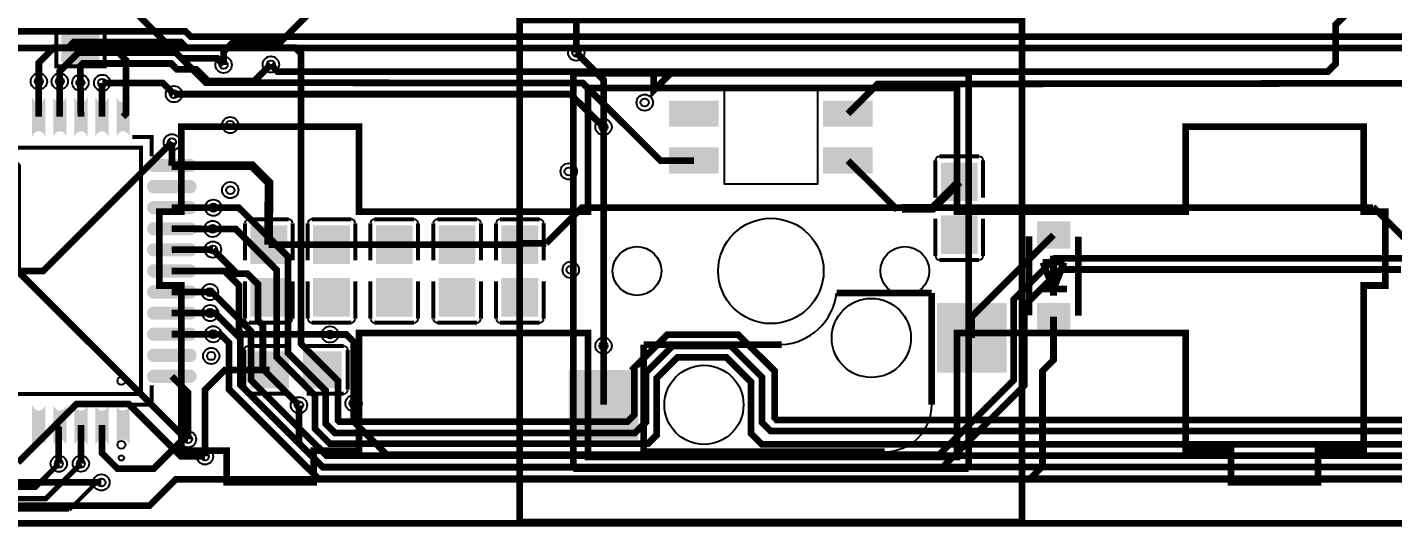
# Model space of a CAD drawing. Extents: x 183 to 12581, y -4976 to -1155.
# Drawn here: x 5265 to 7304, y -4976 to -4230 of the extents above; entities that cross this region are included whole.
import ezdxf

# ---------------------------------------------------------------- set-up
doc = ezdxf.new("R2010")
doc.units = 9
for name, color, linetype, true_color in [('BoardOutLine', 7, 'Continuous', 0xff00ff), ('BottomLayer', 7, 'Continuous', 0x0000ff), ('BottomPasteMaskLayer', 7, 'Continuous', 0x800000), ('BottomSilkLayer', 7, 'Continuous', 0x66cc33), ('BottomSolderMaskLayer', 7, 'Continuous', 0xaa00ff), ('Document', 7, 'Continuous', 0xffffff), ('Hole', 7, 'Continuous', 0x222222), ('Multi-Layer', 7, 'Continuous', 0xc0c0c0), ('TopLayer', 7, 'Continuous', 0xff0000), ('TopSilkLayer', 7, 'Continuous', 0xffcc00)]:
    doc.layers.add(name, color=color, linetype=linetype, true_color=true_color)

msp = doc.modelspace()

# ---------------------------------------------------------------- hatches: boundary and pattern name
at = {"layer": 'BottomLayer'}
for points in [[(5316.8, -4235.9), (5371, -4235.9), (5371, -4280.5), (5316.8, -4280.5)], [(5290.5, -4335, -0.785398), (5272.8, -4335), (5272.8, -4392.1, -0.785398), (5290.5, -4392.1)], [(5322, -4335, -0.785398), (5304.3, -4335), (5304.3, -4392.1, -0.785398), (5322, -4392.1)], [(5353.5, -4335, -0.785398), (5335.8, -4335), (5335.8, -4392.1, -0.785398), (5353.5, -4392.1)], [(5385, -4335, -0.785398), (5367.2, -4335), (5367.2, -4392.1, -0.785398), (5385, -4392.1)], [(5416.5, -4335, -0.785398), (5398.7, -4335), (5398.7, -4392.1, -0.785398), (5416.5, -4392.1)], [(6225.1, -4341.3), (6295.1, -4341.3), (6295.1, -4376.3), (6225.1, -4376.3)], [(6455.1, -4341.3), (6525.1, -4341.3), (6525.1, -4376.3), (6455.1, -4376.3)], [(6225.1, -4411.3), (6295.1, -4411.3), (6295.1, -4446.3), (6225.1, -4446.3)], [(6455.1, -4411.3), (6525.1, -4411.3), (6525.1, -4446.3), (6455.1, -4446.3)], [(5451.9, -4445.2, -0.785398), (5451.9, -4427.5), (5509, -4427.5, -0.785398), (5509, -4445.2)], [(6683, -4488.5), (6629.8, -4488.5), (6629.8, -4433), (6683, -4433)], [(5451.9, -4476.7, -0.785398), (5451.9, -4459), (5509, -4459, -0.785398), (5509, -4476.7)], [(5451.9, -4508.2, -0.785398), (5451.9, -4490.5), (5509, -4490.5, -0.785398), (5509, -4508.2)], [(5451.9, -4539.7, -0.785398), (5451.9, -4522), (5509, -4522, -0.785398), (5509, -4539.7)], [(5651.7, -4582.2), (5598.5, -4582.2), (5598.5, -4526.7), (5651.7, -4526.7)], [(5745.4, -4582.2), (5692.3, -4582.2), (5692.3, -4526.7), (5745.4, -4526.7)], [(5839.2, -4582.2), (5786, -4582.2), (5786, -4526.7), (5839.2, -4526.7)], [(5933, -4582.2), (5879.8, -4582.2), (5879.8, -4526.7), (5933, -4526.7)], [(5973.6, -4582.2), (6026.7, -4582.2), (6026.7, -4526.7), (5973.6, -4526.7)], [(6683, -4511.7), (6629.8, -4511.7), (6629.8, -4567.2), (6683, -4567.2)], [(6820.8, -4559.7), (6820.8, -4520.3), (6773.5, -4520.3), (6773.5, -4559.7)], [(5451.9, -4571.2, -0.785398), (5451.9, -4553.5), (5509, -4553.5, -0.785398), (5509, -4571.2)], [(5451.9, -4602.7, -0.785398), (5451.9, -4585), (5509, -4585, -0.785398), (5509, -4602.7)], [(5651.7, -4605.5), (5598.5, -4605.5), (5598.5, -4661), (5651.7, -4661)], [(5745.4, -4605.5), (5692.3, -4605.5), (5692.3, -4661), (5745.4, -4661)], [(5839.2, -4605.5), (5786, -4605.5), (5786, -4661), (5839.2, -4661)], [(5933, -4605.5), (5879.8, -4605.5), (5879.8, -4661), (5933, -4661)], [(5973.6, -4605.5), (6026.7, -4605.5), (6026.7, -4661), (5973.6, -4661)], [(5451.9, -4634.2, -0.785398), (5451.9, -4616.5), (5509, -4616.5, -0.785398), (5509, -4634.2)], [(5451.9, -4665.7, -0.785398), (5451.9, -4648), (5509, -4648, -0.785398), (5509, -4665.7)], [(6625.1, -4643.8), (6725.1, -4643.8), (6725.1, -4743.8), (6625.1, -4743.8)], [(6820.8, -4681.7), (6820.8, -4642.4), (6773.5, -4642.4), (6773.5, -4681.7)], [(5451.9, -4697.2, -0.785398), (5451.9, -4679.5), (5509, -4679.5, -0.785398), (5509, -4697.2)], [(5451.9, -4728.7, -0.785398), (5451.9, -4711), (5509, -4711, -0.785398), (5509, -4728.7)], [(5654.2, -4715.2), (5654.2, -4768.3), (5598.7, -4768.3), (5598.7, -4715.2)], [(5677.5, -4715.2), (5677.5, -4768.3), (5733, -4768.3), (5733, -4715.2)], [(5451.9, -4760.2, -0.785398), (5451.9, -4742.5), (5509, -4742.5, -0.785398), (5509, -4760.2)], [(6075.1, -4743.8), (6175.1, -4743.8), (6175.1, -4843.8), (6075.1, -4843.8)], [(5290.5, -4795.6, -0.785398), (5272.8, -4795.6), (5272.8, -4852.7, -0.785398), (5290.5, -4852.7)], [(5322, -4795.6, -0.785398), (5304.3, -4795.6), (5304.3, -4852.7, -0.785398), (5322, -4852.7)], [(5353.5, -4795.6, -0.785398), (5335.8, -4795.6), (5335.8, -4852.7, -0.785398), (5353.5, -4852.7)], [(5385, -4795.6, -0.785398), (5367.2, -4795.6), (5367.2, -4852.7, -0.785398), (5385, -4852.7)], [(5416.5, -4795.6, -0.785398), (5398.7, -4795.6), (5398.7, -4852.7, -0.785398), (5416.5, -4852.7)]]:
    msp.add_hatch(color=256, dxfattribs=at).paths.add_polyline_path(points)
at = {"layer": 'BottomPasteMaskLayer'}
for points in [[(5318.7, -4285.8), (5369.1, -4285.8), (5371, -4283.8), (5371, -4238.5), (5369.1, -4236.6), (5352.9, -4236.4), (5352.9, -4254.1), (5335.2, -4254.1), (5335.2, -4236.8), (5318.7, -4236.6), (5316.7, -4238.5), (5316.7, -4283.8)], [(5290.5, -4335, -0.785398), (5272.8, -4335), (5272.8, -4392.1, -0.785398), (5290.5, -4392.1)], [(5322, -4335, -0.785398), (5304.3, -4335), (5304.3, -4392.1, -0.785398), (5322, -4392.1)], [(5353.5, -4335, -0.785398), (5335.8, -4335), (5335.8, -4392.1, -0.785398), (5353.5, -4392.1)], [(5385, -4335, -0.785398), (5367.2, -4335), (5367.2, -4392.1, -0.785398), (5385, -4392.1)], [(5416.5, -4335, -0.785398), (5398.7, -4335), (5398.7, -4392.1, -0.785398), (5416.5, -4392.1)], [(6225.1, -4341.3), (6295.1, -4341.3), (6295.1, -4376.3), (6225.1, -4376.3)], [(6455.1, -4341.3), (6525.1, -4341.3), (6525.1, -4376.3), (6455.1, -4376.3)], [(6225.1, -4411.3), (6295.1, -4411.3), (6295.1, -4446.3), (6225.1, -4446.3)], [(6455.1, -4411.3), (6525.1, -4411.3), (6525.1, -4446.3), (6455.1, -4446.3)], [(5451.9, -4445.2, -0.785398), (5451.9, -4427.5), (5509, -4427.5, -0.785398), (5509, -4445.2)], [(6681.6, -4433), (6631.2, -4433), (6629.2, -4434.9), (6629.2, -4480.2), (6631.2, -4482.2), (6647.3, -4482.4), (6647.3, -4464.7), (6665.1, -4464.7), (6665.1, -4482), (6681.6, -4482.2), (6683.6, -4480.2), (6683.6, -4434.9)], [(5451.9, -4476.7, -0.785398), (5451.9, -4459), (5509, -4459, -0.785398), (5509, -4476.7)], [(5451.9, -4508.2, -0.785398), (5451.9, -4490.5), (5509, -4490.5, -0.785398), (5509, -4508.2)], [(5451.9, -4539.7, -0.785398), (5451.9, -4522), (5509, -4522, -0.785398), (5509, -4539.7)], [(5650.3, -4526.7), (5599.9, -4526.7), (5598, -4528.7), (5598, -4574), (5599.9, -4575.9), (5616.1, -4576.1), (5616.1, -4558.4), (5633.8, -4558.4), (5633.8, -4575.7), (5650.3, -4575.9), (5652.3, -4574), (5652.3, -4528.7)], [(5744.1, -4526.7), (5693.7, -4526.7), (5691.7, -4528.7), (5691.7, -4574), (5693.7, -4575.9), (5709.8, -4576.1), (5709.8, -4558.4), (5727.5, -4558.4), (5727.5, -4575.7), (5744.1, -4575.9), (5746, -4574), (5746, -4528.7)], [(5837.8, -4526.7), (5787.4, -4526.7), (5785.5, -4528.7), (5785.5, -4574), (5787.4, -4575.9), (5803.6, -4576.1), (5803.6, -4558.4), (5821.3, -4558.4), (5821.3, -4575.7), (5837.8, -4575.9), (5839.8, -4574), (5839.8, -4528.7)], [(5931.6, -4526.7), (5881.2, -4526.7), (5879.2, -4528.7), (5879.2, -4574), (5881.2, -4575.9), (5897.3, -4576.1), (5897.3, -4558.4), (5915, -4558.4), (5915, -4575.7), (5931.6, -4575.9), (5933.5, -4574), (5933.5, -4528.7)], [(6025.3, -4526.7), (5974.9, -4526.7), (5973, -4528.7), (5973, -4574), (5974.9, -4575.9), (5991.1, -4576.1), (5991.1, -4558.4), (6008.8, -4558.4), (6008.8, -4575.7), (6025.3, -4575.9), (6027.3, -4574), (6027.3, -4528.7)], [(6631.2, -4567.2), (6681.6, -4567.2), (6683.6, -4565.3), (6683.6, -4520), (6681.6, -4518), (6665.4, -4517.8), (6665.4, -4535.5), (6647.7, -4535.5), (6647.7, -4518.2), (6631.2, -4518), (6629.2, -4520), (6629.2, -4565.3)], [(6820.8, -4559.7), (6820.8, -4520.3), (6773.5, -4520.3), (6773.5, -4559.7)], [(5451.9, -4571.2, -0.785398), (5451.9, -4553.5), (5509, -4553.5, -0.785398), (5509, -4571.2)], [(5451.9, -4602.7, -0.785398), (5451.9, -4585), (5509, -4585, -0.785398), (5509, -4602.7)], [(5451.9, -4634.2, -0.785398), (5451.9, -4616.5), (5509, -4616.5, -0.785398), (5509, -4634.2)], [(5599.9, -4661), (5650.3, -4661), (5652.3, -4659), (5652.3, -4613.7), (5650.3, -4611.8), (5634.2, -4611.6), (5634.2, -4629.3), (5616.5, -4629.3), (5616.5, -4612), (5599.9, -4611.8), (5598, -4613.7), (5598, -4659)], [(5693.7, -4661), (5744.1, -4661), (5746, -4659), (5746, -4613.7), (5744.1, -4611.8), (5727.9, -4611.6), (5727.9, -4629.3), (5710.2, -4629.3), (5710.2, -4612), (5693.7, -4611.8), (5691.7, -4613.7), (5691.7, -4659)], [(5787.4, -4661), (5837.8, -4661), (5839.8, -4659), (5839.8, -4613.7), (5837.8, -4611.8), (5821.7, -4611.6), (5821.7, -4629.3), (5804, -4629.3), (5804, -4612), (5787.4, -4611.8), (5785.5, -4613.7), (5785.5, -4659)], [(5881.2, -4661), (5931.6, -4661), (5933.5, -4659), (5933.5, -4613.7), (5931.6, -4611.8), (5915.4, -4611.6), (5915.4, -4629.3), (5897.7, -4629.3), (5897.7, -4612), (5881.2, -4611.8), (5879.2, -4613.7), (5879.2, -4659)], [(5974.9, -4661), (6025.3, -4661), (6027.3, -4659), (6027.3, -4613.7), (6025.3, -4611.8), (6009.2, -4611.6), (6009.2, -4629.3), (5991.5, -4629.3), (5991.5, -4612), (5974.9, -4611.8), (5973, -4613.7), (5973, -4659)], [(5451.9, -4665.7, -0.785398), (5451.9, -4648), (5509, -4648, -0.785398), (5509, -4665.7)], [(6625.1, -4643.8), (6725.1, -4643.8), (6725.1, -4743.8), (6625.1, -4743.8)], [(6820.8, -4681.7), (6820.8, -4642.4), (6773.5, -4642.4), (6773.5, -4681.7)], [(5451.9, -4697.2, -0.785398), (5451.9, -4679.5), (5509, -4679.5, -0.785398), (5509, -4697.2)], [(5451.9, -4728.7, -0.785398), (5451.9, -4711), (5509, -4711, -0.785398), (5509, -4728.7)], [(5598.7, -4716.6), (5598.7, -4767), (5600.7, -4768.9), (5646, -4768.9), (5647.9, -4767), (5648.1, -4750.8), (5630.4, -4750.8), (5630.4, -4733.1), (5647.8, -4733.1), (5647.9, -4716.6), (5646, -4714.6), (5600.7, -4714.6)], [(5733, -4767), (5733, -4716.6), (5731, -4714.6), (5685.7, -4714.6), (5683.8, -4716.6), (5683.6, -4732.7), (5701.3, -4732.7), (5701.3, -4750.4), (5684, -4750.4), (5683.8, -4767), (5685.7, -4768.9), (5731, -4768.9)], [(5451.9, -4760.2, -0.785398), (5451.9, -4742.5), (5509, -4742.5, -0.785398), (5509, -4760.2)], [(6075.1, -4743.8), (6175.1, -4743.8), (6175.1, -4843.8), (6075.1, -4843.8)], [(5290.5, -4795.6, -0.785398), (5272.8, -4795.6), (5272.8, -4852.7, -0.785398), (5290.5, -4852.7)], [(5322, -4795.6, -0.785398), (5304.3, -4795.6), (5304.3, -4852.7, -0.785398), (5322, -4852.7)], [(5353.5, -4795.6, -0.785398), (5335.8, -4795.6), (5335.8, -4852.7, -0.785398), (5353.5, -4852.7)], [(5385, -4795.6, -0.785398), (5367.2, -4795.6), (5367.2, -4852.7, -0.785398), (5385, -4852.7)], [(5416.5, -4795.6, -0.785398), (5398.7, -4795.6), (5398.7, -4852.7, -0.785398), (5416.5, -4852.7)]]:
    msp.add_hatch(color=256, dxfattribs=at).paths.add_polyline_path(points)
at = {"layer": 'BottomSolderMaskLayer'}
for points in [[(5315.5, -4235.1), (5372.2, -4235.1), (5372.2, -4281.3), (5315.5, -4281.3)], [(5291.5, -4334.2, -0.785398), (5271.8, -4334.2), (5271.8, -4392.8, -0.785398), (5291.5, -4392.8)], [(5323, -4334.2, -0.785398), (5303.3, -4334.2), (5303.3, -4392.8, -0.785398), (5323, -4392.8)], [(5354.5, -4334.2, -0.785398), (5334.8, -4334.2), (5334.8, -4392.8, -0.785398), (5354.5, -4392.8)], [(5385.9, -4334.2, -0.785398), (5366.3, -4334.2), (5366.3, -4392.8, -0.785398), (5385.9, -4392.8)], [(5417.4, -4334.2, -0.785398), (5397.8, -4334.2), (5397.8, -4392.8, -0.785398), (5417.4, -4392.8)], [(6223.1, -4339.3), (6297.1, -4339.3), (6297.1, -4378.3), (6223.1, -4378.3)], [(6453.1, -4339.3), (6527.1, -4339.3), (6527.1, -4378.3), (6453.1, -4378.3)], [(6223.1, -4409.3), (6297.1, -4409.3), (6297.1, -4448.3), (6223.1, -4448.3)], [(6453.1, -4409.3), (6527.1, -4409.3), (6527.1, -4448.3), (6453.1, -4448.3)], [(5451.1, -4446.2, -0.785398), (5451.1, -4426.5), (5509.7, -4426.5, -0.785398), (5509.7, -4446.2)], [(6683.9, -4489.5), (6628.9, -4489.5), (6628.9, -4431.9), (6683.9, -4431.9)], [(5451.1, -4477.7, -0.785398), (5451.1, -4458), (5509.7, -4458, -0.785398), (5509.7, -4477.7)], [(5451.1, -4509.2, -0.785398), (5451.1, -4489.5), (5509.7, -4489.5, -0.785398), (5509.7, -4509.2)], [(5451.1, -4540.7, -0.785398), (5451.1, -4521), (5509.7, -4521, -0.785398), (5509.7, -4540.7)], [(5652.7, -4583.3), (5597.6, -4583.3), (5597.6, -4525.7), (5652.7, -4525.7)], [(5746.4, -4583.3), (5691.3, -4583.3), (5691.3, -4525.7), (5746.4, -4525.7)], [(5840.2, -4583.3), (5785.1, -4583.3), (5785.1, -4525.7), (5840.2, -4525.7)], [(5933.9, -4583.3), (5878.8, -4583.3), (5878.8, -4525.7), (5933.9, -4525.7)], [(5972.6, -4583.3), (6027.7, -4583.3), (6027.7, -4525.7), (5972.6, -4525.7)], [(6683.9, -4510.7), (6628.9, -4510.7), (6628.9, -4568.3), (6683.9, -4568.3)], [(6822, -4560.5), (6822, -4519.5), (6772.3, -4519.5), (6772.3, -4560.5)], [(5451.1, -4572.2, -0.785398), (5451.1, -4552.5), (5509.7, -4552.5, -0.785398), (5509.7, -4572.2)], [(5451.1, -4603.7, -0.785398), (5451.1, -4584), (5509.7, -4584, -0.785398), (5509.7, -4603.7)], [(5652.7, -4604.4), (5597.6, -4604.4), (5597.6, -4662), (5652.7, -4662)], [(5746.4, -4604.4), (5691.3, -4604.4), (5691.3, -4662), (5746.4, -4662)], [(5840.2, -4604.4), (5785.1, -4604.4), (5785.1, -4662), (5840.2, -4662)], [(5933.9, -4604.4), (5878.8, -4604.4), (5878.8, -4662), (5933.9, -4662)], [(5972.6, -4604.4), (6027.7, -4604.4), (6027.7, -4662), (5972.6, -4662)], [(5451.1, -4635.2, -0.785398), (5451.1, -4615.5), (5509.7, -4615.5, -0.785398), (5509.7, -4635.2)], [(5451.1, -4666.7, -0.785398), (5451.1, -4647), (5509.7, -4647, -0.785398), (5509.7, -4666.7)], [(6623.1, -4641.8), (6727.1, -4641.8), (6727.1, -4745.8), (6623.1, -4745.8)], [(6822, -4682.6), (6822, -4641.5), (6772.3, -4641.5), (6772.3, -4682.6)], [(5451.1, -4698.2, -0.785398), (5451.1, -4678.5), (5509.7, -4678.5, -0.785398), (5509.7, -4698.2)], [(5451.1, -4729.7, -0.785398), (5451.1, -4710), (5509.7, -4710, -0.785398), (5509.7, -4729.7)], [(5655.2, -4714.2), (5655.2, -4769.3), (5597.7, -4769.3), (5597.7, -4714.2)], [(5676.5, -4714.2), (5676.5, -4769.3), (5734, -4769.3), (5734, -4714.2)], [(5451.1, -4761.2, -0.785398), (5451.1, -4741.5), (5509.7, -4741.5, -0.785398), (5509.7, -4761.2)], [(6073.1, -4741.8), (6177.1, -4741.8), (6177.1, -4845.8), (6073.1, -4845.8)], [(5291.5, -4794.9, -0.785398), (5271.8, -4794.9), (5271.8, -4853.5, -0.785398), (5291.5, -4853.5)], [(5323, -4794.9, -0.785398), (5303.3, -4794.9), (5303.3, -4853.5, -0.785398), (5323, -4853.5)], [(5354.5, -4794.9, -0.785398), (5334.8, -4794.9), (5334.8, -4853.5, -0.785398), (5354.5, -4853.5)], [(5385.9, -4794.9, -0.785398), (5366.3, -4794.9), (5366.3, -4853.5, -0.785398), (5385.9, -4853.5)], [(5417.4, -4794.9, -0.785398), (5397.8, -4794.9), (5397.8, -4853.5, -0.785398), (5417.4, -4853.5)]]:
    msp.add_hatch(color=256, dxfattribs=at).paths.add_polyline_path(points)
at = {"layer": 'Document'}
for points in [[(6802.1, -4556), (6802.1, -4521), (6792.1, -4521), (6792.1, -4556)], [(6780, -4543.1), (6815, -4543.1), (6815, -4533.1), (6780, -4533.1)], [(6802.1, -4676), (6802.1, -4641), (6792.1, -4641), (6792.1, -4676)]]:
    msp.add_hatch(color=256, dxfattribs=at).paths.add_polyline_path(points)

# ---------------------------------------------------------------- linework, layer by layer
at = {"layer": 'BoardOutLine', "const_width": 10}
msp.add_lwpolyline([(12505.8, -4971), (248.9, -4971)], dxfattribs=at)
at = {"layer": 'BottomLayer'}
for points, const_width in [([(5715.2, -4179.1), (5644, -4250.4), (5573.6, -4250.4), (5557.7, -4266.3), (5557.7, -4285.9)], 10), ([(7249.8, -4194.5), (7218.5, -4225.8), (7218.5, -4284.2), (7206.7, -4296), (5638.3, -4296), (5628.3, -4285.3)], 10), ([(6085, -4186.9), (6084.4, -4187.5), (6084.4, -4267.7)], 10), ([(5432.1, -4213.3), (5531.4, -4312.6), (6093.9, -4313), (6210.1, -4429), (6260.1, -4429)], 10), ([(5407.6, -4363.5), (5412.1, -4359), (5412.1, -4279), (5391.4, -4258.2), (5343.9, -4258.2)], 10), ([(5281.8, -4310.7), (5281.6, -4363.5)], 10), ([(5313.1, -4363.5), (5313.1, -4310.7)], 10), ([(5344.6, -4363.5), (5343.9, -4312.6)], 10), ([(5376.1, -4363.5), (5376.4, -4312.8)], 10), ([(6490.1, -4358.9), (6534.4, -4314.6), (7595.4, -4313.1), (7711.1, -4428.9), (7853.9, -4428.9)], 10), ([(6125.1, -4378.9), (6075.6, -4329.7), (5483.6, -4329.7)], 10), ([(5480.4, -4436.4), (5480.6, -4401.5)], 10), ([(6490.1, -4428.9), (6561.4, -4500.1), (6562.6, -4500.1)], 10), ([(5625.1, -4554.5), (5625.4, -4461.6), (5600.2, -4436.4), (5480.4, -4436.4)], 13), ([(6656.4, -4460.7), (6617, -4500.1), (6570.8, -4500.1)], 13), ([(5480.4, -4499.4), (5542.5, -4499.4)], 10), ([(6039.5, -4552.5), (6092.9, -4499.1), (6093.9, -4499.1)], 9.8), ([(7274.2, -4499.1), (6093.9, -4499.1)], 10), ([(7919.5, -4501.9), (7865.9, -4555.4), (7865.9, -4601.1), (7824.5, -4642.5), (7418.6, -4642.5), (7274.2, -4498.1)], 9.8), ([(5480.4, -4530.8), (5541.4, -4531)], 10), ([(6797.1, -4540), (6675.1, -4662), (6675.1, -4693.9)], 10), ([(5480.4, -4562.3), (5541.7, -4561.9)], 10), ([(6000.1, -4554.5), (5625.1, -4554.5)], 10), ([(6039.5, -4552.5), (6000.1, -4552.5)], 9.8), ([(7316.2, -4591.7), (6807.5, -4591.7), (6753.6, -4645.8), (6753.6, -4765), (6631.2, -4887.4), (5706.1, -4887.4), (5670.3, -4851.5), (5670.3, -4794.4)], 10), ([(7322.7, -4575.1), (6798.9, -4575.1), (6737.4, -4636.6), (6737.4, -4757.3), (6626.1, -4868.6), (5801.8, -4868.6)], 10), ([(5716.6, -4688.8), (5585.6, -4688.7), (5580.6, -4683.7), (5580.6, -4615.2), (5559.2, -4593.8), (5480.4, -4593.8)], 10), ([(5480.4, -4625.3), (5537.3, -4625.5)], 10), ([(5480.4, -4656.8), (5537.7, -4656.8)], 10), ([(6797.1, -4662.1), (6797.1, -4726.9), (6780.7, -4743.2), (6780.7, -4885.7), (6761.3, -4905.1), (6754.3, -4905.1)], 10), ([(5480.4, -4688.3), (5542.2, -4688.4)], 10), ([(6125.1, -4705.7), (6125.1, -4793.9)], 10), ([(5480.4, -4751.3), (5504.5, -4775.4), (5504.5, -4845.3)], 10), ([(5529.8, -4871), (5529.8, -4771.5), (5559.5, -4741.8), (5626.5, -4741.8)], 10), ([(3597.8, -4839.8), (3633.1, -4875.1), (4138.5, -4875.1), (4166.7, -4846.9), (4719.7, -4846.9), (4777.8, -4905.1), (5011.1, -4905.1), (5050.8, -4944.7), (5446.9, -4944.7), (5486.5, -4905.1), (7545.9, -4905.1), (7554.8, -4896.3), (9215.9, -4896.3), (9330.8, -4781.4), (9375.2, -4781.4)], 10), ([(5801.8, -4868.6), (5751.8, -4818.6), (5751.8, -4791.8)], 10), ([(5187.1, -4824.2), (5186.2, -4895.6), (5200.6, -4909.9), (5375.2, -4909.9)], 10), ([(5313.1, -4824.2), (5311.6, -4825.6), (5311.6, -4881.9)], 10), ([(5344.6, -4824.2), (5344.6, -4881.8)], 10), ([(5376.1, -4824.2), (5376.1, -4866.2), (5399, -4889.1), (5453.4, -4889.1), (5497.2, -4845.3), (5504.5, -4845.3)], 10)]:
    msp.add_lwpolyline(points, dxfattribs=dict(at, const_width=const_width))
at = {"layer": 'BottomSilkLayer'}
for points, const_width in [([(5307.8, -4237.6), (5307.8, -4288.2), (5380, -4288.2), (5380, -4237.6)], 6), ([(5450.1, -4422.7), (5450.1, -4393.8), (5421.3, -4393.8)], 6), ([(6686, -4422.8), (6626.8, -4422.8)], 6), ([(6620.8, -4428.8), (6620.8, -4484.3)], 6), ([(6692, -4484.3), (6692, -4428.8)], 6), ([(5589.5, -4522.5), (5589.5, -4578.1)], 6), ([(5654.7, -4516.5), (5595.5, -4516.5)], 6), ([(5660.7, -4578.1), (5660.7, -4522.5)], 6), ([(5683.3, -4522.5), (5683.3, -4578.1)], 6), ([(5748.4, -4516.5), (5689.3, -4516.5)], 6), ([(5754.4, -4578.1), (5754.4, -4522.5)], 6), ([(5777, -4522.5), (5777, -4578.1)], 6), ([(5842.2, -4516.5), (5783, -4516.5)], 6), ([(5848.2, -4578.1), (5848.2, -4522.5)], 6), ([(5870.8, -4522.5), (5870.8, -4578.1)], 6), ([(5936, -4516.5), (5876.8, -4516.5)], 6), ([(5942, -4578.1), (5942, -4522.5)], 6), ([(5964.6, -4578.1), (5964.6, -4522.5)], 6), ([(5970.6, -4516.5), (6029.7, -4516.5)], 6), ([(6035.7, -4522.5), (6035.7, -4578.1)], 6), ([(6620.8, -4571.4), (6620.8, -4515.9)], 6), ([(6692, -4515.9), (6692, -4571.4)], 6), ([(6760.4, -4660.3), (6760.4, -4542.2)], 10), ([(6834.4, -4660.9), (6834.4, -4542.8)], 10), ([(6797.1, -4631), (6797.1, -4571)], 10), ([(6686, -4577.4), (6626.8, -4577.4)], 6), ([(6781.1, -4581), (6797.1, -4621)], 10), ([(6813.1, -4581), (6781.1, -4581)], 10), ([(6797.1, -4621), (6813.1, -4581)], 10), ([(5589.5, -4665.2), (5589.5, -4609.6)], 6), ([(5660.7, -4609.6), (5660.7, -4665.2)], 6), ([(5683.3, -4665.2), (5683.3, -4609.6)], 6), ([(5754.4, -4609.6), (5754.4, -4665.2)], 6), ([(5777, -4665.2), (5777, -4609.6)], 6), ([(5848.2, -4609.6), (5848.2, -4665.2)], 6), ([(5870.8, -4665.2), (5870.8, -4609.6)], 6), ([(5942, -4609.6), (5942, -4665.2)], 6), ([(5964.6, -4609.6), (5964.6, -4665.2)], 6), ([(6035.7, -4665.2), (6035.7, -4609.6)], 6), ([(6817.1, -4621), (6777.1, -4621)], 10), ([(5654.7, -4671.2), (5595.5, -4671.2)], 6), ([(5748.4, -4671.2), (5689.3, -4671.2)], 6), ([(5842.2, -4671.2), (5783, -4671.2)], 6), ([(5936, -4671.2), (5876.8, -4671.2)], 6), ([(5970.6, -4671.2), (6029.7, -4671.2)], 6), ([(5588.6, -4712.2), (5588.6, -4771.3)], 6), ([(5650.1, -4706.2), (5594.6, -4706.2)], 6), ([(5681.7, -4706.2), (5737.2, -4706.2)], 6), ([(5743.2, -4712.2), (5743.2, -4771.3)], 6), ([(5450.1, -4765), (5450.1, -4793.8), (5421.3, -4793.8)], 6), ([(5594.6, -4777.3), (5650.1, -4777.3)], 6), ([(5737.2, -4777.3), (5681.7, -4777.3)], 6)]:
    msp.add_lwpolyline(points, dxfattribs=dict(at, const_width=const_width))
for points, const_width in [([(6200.1, -4298.8), (6225.1, -4298.8), (6200.1, -4323.8), (6200.1, -4298.8)], 10), ([(5434.2, -4777.9), (5434.2, -4409.8), (5066.1, -4409.8), (5066.1, -4777.9), (5434.2, -4777.9)], 6)]:
    msp.add_lwpolyline(points, close=True, dxfattribs=dict(at, const_width=const_width))
for centre, radius in [((5405.1, -4758.2), 5.91), ((5405.1, -4873.3), 3.94)]:
    msp.add_circle(centre, radius, dxfattribs=at)
for centre, start, end in [((6626.8, -4428.8), 90, 180), ((6686, -4428.8), 0, 90), ((5595.5, -4522.5), 90, 180), ((5654.7, -4522.5), 0, 90), ((5689.3, -4522.5), 90, 180), ((5748.4, -4522.5), 0, 90), ((5783, -4522.5), 90, 180), ((5842.2, -4522.5), 0, 90), ((5876.8, -4522.5), 90, 180), ((5936, -4522.5), 0, 90), ((5970.6, -4522.5), 90, 180), ((6029.7, -4522.5), 0, 90), ((6626.8, -4571.4), 180, 270), ((6686, -4571.4), 270, 0), ((5595.5, -4665.2), 180, 270), ((5654.7, -4665.2), 270, 0), ((5689.3, -4665.2), 180, 270), ((5748.4, -4665.2), 270, 0), ((5783, -4665.2), 180, 270), ((5842.2, -4665.2), 270, 0), ((5876.8, -4665.2), 180, 270), ((5936, -4665.2), 270, 0), ((5970.6, -4665.2), 180, 270), ((6029.7, -4665.2), 270, 360), ((5594.6, -4712.2), 90, 180), ((5737.2, -4712.2), 0, 90), ((5594.6, -4771.3), 180, 270), ((5737.2, -4771.3), 270, 0)]:
    msp.add_arc(centre, 6, start, end, dxfattribs=at)
at = {"layer": 'Document', "const_width": 10}
for points in [[(6750.1, -4968.8), (6000.1, -4968.8), (6000.1, -4218.8), (6750.1, -4218.8)], [(6750.1, -4218.8), (6750.1, -4968.8)], [(6473.1, -4626.8), (6615.1, -4626.8)], [(6615.1, -4626.8), (6615.1, -4793.8)], [(6185.1, -4703.8), (6185.1, -4863.8)], [(6185.1, -4703.8), (6391.1, -4703.8)], [(6545.1, -4863.8), (6185.1, -4863.8)]]:
    msp.add_lwpolyline(points, dxfattribs=at)
at = {"layer": 'Document'}
msp.add_circle((5405.1, -4853.6), 5.91, dxfattribs=at)
for centre, radius, start, end in [((6386.4, -4616.6), 87.4, 273.1216, 353.2761), ((6545.5, -4794.2), 69.7, 270, 0.2787)]:
    msp.add_arc(centre, radius, start, end, dxfattribs=at)
at = {"layer": 'Hole'}
for centre in [(6084.4, -4267.7), (5557.7, -4285.9), (5628.3, -4285.3), (5281.8, -4310.7), (5313.1, -4310.7), (5343.9, -4312.6), (5376.4, -4312.8), (5483.6, -4329.7), (6186.6, -4342.2), (5567.6, -4375.9), (6125.1, -4378.9), (5480.6, -4401.5), (6073.1, -4445.2), (5567.7, -4473.1), (5542.5, -4499.4), (5541.4, -4531), (5541.8, -4561.9), (6076.1, -4592.2), (5537.3, -4625.5), (5537.7, -4656.8), (5542.2, -4688.4), (5716.6, -4688.8), (6125.1, -4705.7), (5539.2, -4720.8), (5670.3, -4794.4), (5751.8, -4791.8), (5504.5, -4845.3), (5529.8, -4871), (5311.6, -4881.9), (5344.6, -4881.8), (5375.2, -4909.9)]:
    msp.add_circle(centre, 6.1, dxfattribs=at)
at = {"layer": 'Multi-Layer'}
msp.add_lwpolyline([(6445.1, -4323.8), (6305.1, -4323.8), (6305.1, -4463.8), (6445.1, -4463.8)], close=True, dxfattribs=at)
for centre, radius in [((6084.4, -4267.7), 12.2), ((5557.7, -4285.9), 12.2), ((5628.3, -4285.3), 12.2), ((5281.8, -4310.7), 12.2), ((5313.1, -4310.7), 12.2), ((5343.9, -4312.6), 12.2), ((5376.4, -4312.8), 12.2), ((5483.6, -4329.7), 12.2), ((6186.6, -4342.2), 12.2), ((5567.6, -4375.9), 12.2), ((6125.1, -4378.9), 12.2), ((5480.6, -4401.5), 12.2), ((6073.1, -4445.2), 12.2), ((5567.7, -4473.1), 12.2), ((5542.5, -4499.4), 12.2), ((5541.4, -4531), 12.2), ((6375.1, -4593.9), 78.7), ((5541.8, -4561.9), 12.2), ((6175.1, -4593.9), 36.4), ((6575.1, -4593.9), 36.4), ((6076.1, -4592.2), 12.2), ((5537.3, -4625.5), 12.2), ((5537.7, -4656.8), 12.2), ((6525.1, -4693.9), 59.1), ((5542.2, -4688.4), 12.2), ((5716.6, -4688.8), 12.2), ((5539.2, -4720.8), 12.2), ((6125.1, -4705.7), 12.2), ((6275.1, -4793.9), 59.1), ((5670.3, -4794.4), 12.2), ((5751.8, -4791.8), 12.2), ((5504.5, -4845.3), 12.2), ((5311.6, -4881.9), 12.2), ((5344.6, -4881.8), 12.2), ((5529.8, -4871), 12.2), ((5375.2, -4909.9), 12.2)]:
    msp.add_circle(centre, radius, dxfattribs=at)
at = {"layer": 'TopLayer'}
for points, const_width in [([(12087.8, -1879.2), (12087.8, -2075.8), (12104, -2092), (12104, -2177.7), (12087.8, -2193.9), (12087.8, -2382.5), (12240.8, -2535.6), (12240.8, -4196.5), (12152.4, -4284.9), (12086.9, -4284.9), (12039.9, -4331.9), (12039.9, -4705.9), (11858.9, -4886.9), (5705.9, -4886.9), (5582.5, -4763.5), (5582.5, -4694.3), (5545, -4656.8), (5537.7, -4656.8)], 10), ([(12287.8, -1879.2), (12327.7, -1919.2), (12327.7, -2349.2), (12260.2, -2416.7), (12260.2, -4199.9), (12156.5, -4303.6), (12091.5, -4303.6), (12056.8, -4338.2), (12056.8, -4712.9), (11865.4, -4904.3), (5699.4, -4904.3), (5566, -4771), (5566, -4701.6), (5552.8, -4688.4), (5542.2, -4688.4)], 10), ([(8223.3, -4400), (8157.2, -4333.9), (8146.9, -4333.9), (8125.6, -4312.6), (7852.6, -4312.6), (7783.6, -4243.6), (5508.6, -4243.6), (5500.6, -4235.6), (4065.3, -4235.6), (3988.3, -4312.6), (3656.3, -4312.6), (3559.7, -4409.3), (3559.7, -4548.5)], 10), ([(5311.6, -4881.9), (5276.6, -4917), (5077.3, -4917), (5044.5, -4884.2), (5044.5, -4811.8), (4994.7, -4762), (4994.7, -4753.4), (4928, -4686.7), (4928, -4649), (5006.3, -4570.7), (5006.3, -4295.9), (4966.3, -4255.9), (4067.7, -4255.9), (3992.3, -4331.3), (3660.4, -4331.3), (3589.9, -4401.8), (3589.9, -4567), (3573.8, -4583.1), (3264.3, -4583.1)], 8), ([(7718.9, -4714.4), (7616.5, -4816.6), (6383.8, -4816.6), (6380.8, -4813.5), (6380.8, -4743.5), (6326.3, -4689.1), (6220.3, -4689.1), (6170.3, -4739.1), (6171.3, -4740.1), (6171.3, -4808.5), (6160.8, -4819.1), (5730.3, -4819.1), (5728.4, -4817.2), (5728.4, -4757.8), (5673.4, -4702.8), (5673.4, -4269), (5664.5, -4260.2), (5502.3, -4260.2), (5493.8, -4251.7), (5334.2, -4251.7), (5325.7, -4260.2), (5304.2, -4260.2), (5281.8, -4282.5), (5281.8, -4310.7)], 10), ([(5344.6, -4881.8), (5292.4, -4934), (5071.5, -4934), (5030.5, -4893), (5030.5, -4823.3), (4978.6, -4771.4), (4978.6, -4760.4), (4911, -4692.8), (4911, -4643.2), (4989.4, -4564.8), (4989.4, -4304.3), (4959.9, -4274.8), (4074.5, -4272), (3998.8, -4347.7), (3666.8, -4347.7), (3607.7, -4406.7), (3607.7, -4572.5), (3577, -4603.2), (3259.9, -4603.2)], 8), ([(5557.7, -4285.9), (5548.1, -4276.3), (5495.1, -4276.3), (5486.5, -4267.8), (5340.8, -4267.8), (5313.1, -4295.3), (5313.1, -4310.7)], 10), ([(5628.3, -4285.3), (5603.6, -4310), (5534.4, -4310), (5516.7, -4292.4), (5487.8, -4292.4), (5479.4, -4283.9), (5347.4, -4283.9), (5343.9, -4287.4), (5343.9, -4312.6)], 10), ([(6084.4, -4267.7), (6125.1, -4308.4), (6125.1, -4378.9)], 10), ([(5124, -4311.3), (5250.1, -4437.4), (5250.1, -4593.8), (5501.6, -4845.3), (5504.5, -4845.3)], 10), ([(5483.6, -4329.7), (5466.7, -4312.8), (5376.4, -4312.8)], 10), ([(6125.1, -4378.9), (6125.1, -4705.7)], 10), ([(5480.6, -4401.5), (5288.3, -4593.8), (5250.1, -4593.8)], 10), ([(8185.9, -4451.2), (8125.9, -4511.1), (8125.9, -4567.1), (7986.7, -4706.4), (7831.1, -4706.4), (7781.5, -4756), (7781.5, -4819.9), (7768.1, -4833.2), (6374.7, -4833.2), (6361.9, -4820.4), (6361.9, -4752.6), (6315.4, -4706.1), (6228, -4706.1), (6188.3, -4745.8), (6188.3, -4819.7), (6172.2, -4835.8), (5724, -4835.8), (5710.1, -4821.9), (5710.1, -4772.7), (5654.1, -4716.7), (5654.1, -4572.6), (5580.4, -4499.4), (5542.5, -4499.4)], 10), ([(7776.5, -4853), (6361.5, -4853), (6345.5, -4837), (6345.5, -4760), (6308.5, -4723), (6235.5, -4723), (6204.5, -4754), (6204.5, -4839), (6191.5, -4852), (5716.4, -4852), (5694, -4829.6), (5694, -4779.6), (5637, -4722.5), (5637, -4592.5), (5575.5, -4531), (5541.4, -4531)], 10), ([(5541.7, -4561.9), (5577.9, -4598), (5593.3, -4598), (5609, -4613.7), (5609, -4667.6), (5616.3, -4675), (5616.3, -4740.4), (5670.3, -4794.4)], 10), ([(11912.8, -4685.5), (11956.8, -4729.4), (11956.8, -4766.3), (11853.3, -4869.8), (5711.5, -4869.8), (5598.8, -4757.1), (5598.8, -4684), (5540.3, -4625.5), (5537.3, -4625.5)], 10), ([(5751.8, -4791.8), (5752.1, -4699.8), (5741.1, -4688.8), (5716.6, -4688.8)], 10), ([(5250.8, -4880), (5338.3, -4792.5), (5415.8, -4792.5), (5494.3, -4871), (5529.8, -4871)], 10), ([(5327, -4950.7), (5367.8, -4909.9), (5375.2, -4909.9)], 6), ([(5327, -4950.7), (4781.2, -4951)], 6)]:
    msp.add_lwpolyline(points, dxfattribs=dict(at, const_width=const_width))
at = {"layer": 'TopSilkLayer', "const_width": 10}
for points in [[(6000.1, -4293.8), (6000.1, -4218.8), (6075.1, -4218.8)], [(6675.1, -4218.8), (6750.1, -4218.8), (6750.1, -4293.8)], [(1976.7, -4260.6), (10920, -4260.6)], [(6079.9, -4889.1), (6079.9, -4298.6)], [(6079.9, -4298.6), (6670.4, -4298.6)], [(6670.4, -4889.1), (6670.4, -4298.6)], [(6075.1, -4968.8), (6000.1, -4968.8), (6000.1, -4893.8)], [(6079.9, -4889.1), (6670.4, -4889.1)], [(6750.1, -4893.8), (6750.1, -4968.8), (6675.1, -4968.8)]]:
    msp.add_lwpolyline(points, dxfattribs=at)
msp.add_lwpolyline([(6101.7, -4320.4), (6101.7, -4505.5), (5760.1, -4505.5), (5760.1, -4378.3), (5494.4, -4378.3), (5494.4, -4505.5), (5461.9, -4505.5), (5461.9, -4615.6), (5494.4, -4615.6), (5494.4, -4862.5), (5562.3, -4862.5), (5562.3, -4909.7), (5692.3, -4909.7), (5692.3, -4862.5), (5760.1, -4862.5), (5760.1, -4686.5), (6101.7, -4686.5), (6101.7, -4871.6), (6652.9, -4871.6), (6652.9, -4686.5), (6994.4, -4686.5), (6994.4, -4862.5), (7062.3, -4862.5), (7062.3, -4909.7), (7192.3, -4909.7), (7192.3, -4862.5), (7260.1, -4862.5), (7260.1, -4615.6), (7292.7, -4615.6), (7292.7, -4505.5), (7260.1, -4505.5), (7260.1, -4378.3), (6994.4, -4378.3), (6994.4, -4505.5), (6652.9, -4505.5), (6652.9, -4320.4), (6101.7, -4320.4)], close=True, dxfattribs=at)

doc.saveas('drawing.dxf')
